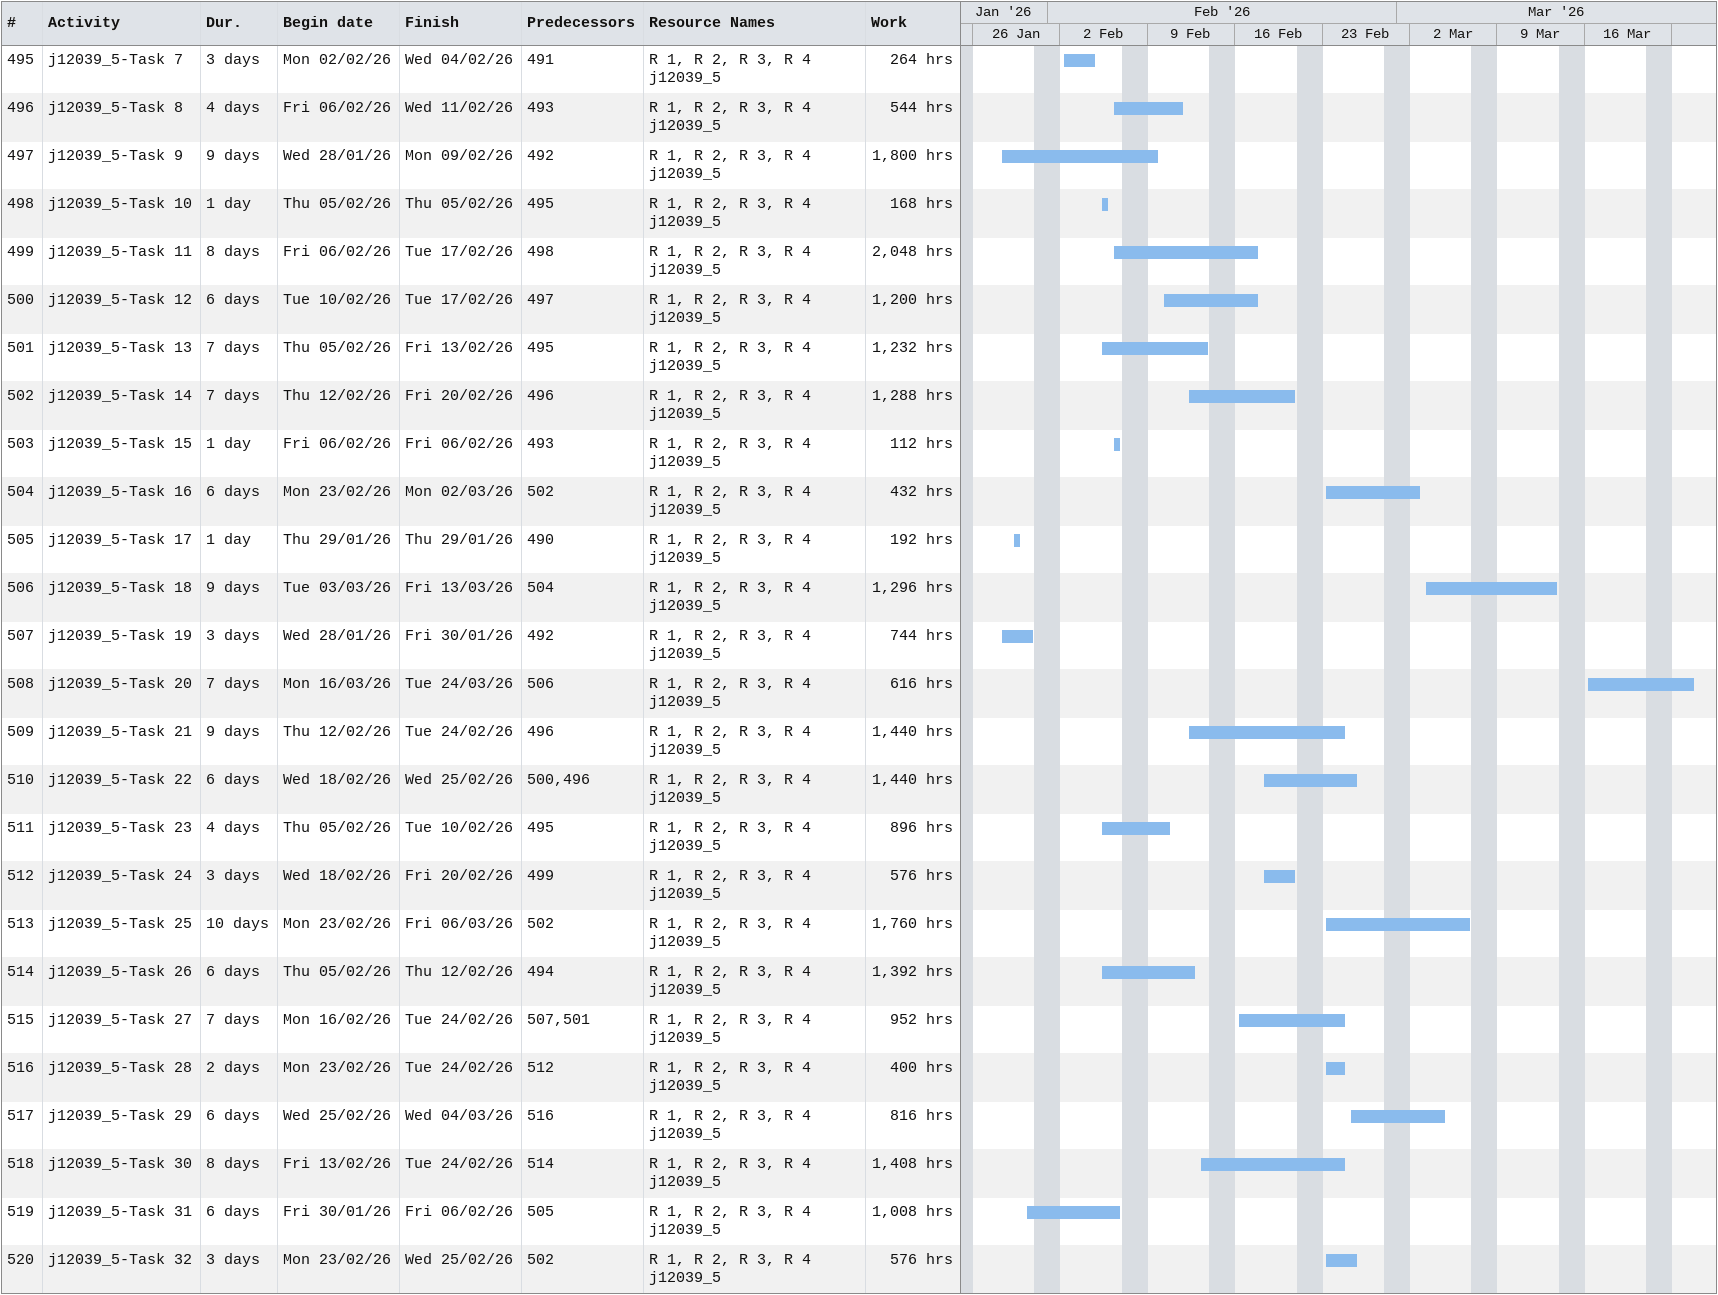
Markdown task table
| ID | Task | Duration | Start | Finish | Predecessors | Resources | Work (h) |
|---|---|---|---|---|---|---|---|
| 495 | j12039_5-Task 7 | 3d | 2026-02-02 | 2026-02-04 | 491 | R 1, R 2, R 3, R 4 j12039_5 | 264 |
| 496 | j12039_5-Task 8 | 4d | 2026-02-06 | 2026-02-11 | 493 | R 1, R 2, R 3, R 4 j12039_5 | 544 |
| 497 | j12039_5-Task 9 | 9d | 2026-01-28 | 2026-02-09 | 492 | R 1, R 2, R 3, R 4 j12039_5 | 1800 |
| 498 | j12039_5-Task 10 | 1d | 2026-02-05 | 2026-02-05 | 495 | R 1, R 2, R 3, R 4 j12039_5 | 168 |
| 499 | j12039_5-Task 11 | 8d | 2026-02-06 | 2026-02-17 | 498 | R 1, R 2, R 3, R 4 j12039_5 | 2048 |
| 500 | j12039_5-Task 12 | 6d | 2026-02-10 | 2026-02-17 | 497 | R 1, R 2, R 3, R 4 j12039_5 | 1200 |
| 501 | j12039_5-Task 13 | 7d | 2026-02-05 | 2026-02-13 | 495 | R 1, R 2, R 3, R 4 j12039_5 | 1232 |
| 502 | j12039_5-Task 14 | 7d | 2026-02-12 | 2026-02-20 | 496 | R 1, R 2, R 3, R 4 j12039_5 | 1288 |
| 503 | j12039_5-Task 15 | 1d | 2026-02-06 | 2026-02-06 | 493 | R 1, R 2, R 3, R 4 j12039_5 | 112 |
| 504 | j12039_5-Task 16 | 6d | 2026-02-23 | 2026-03-02 | 502 | R 1, R 2, R 3, R 4 j12039_5 | 432 |
| 505 | j12039_5-Task 17 | 1d | 2026-01-29 | 2026-01-29 | 490 | R 1, R 2, R 3, R 4 j12039_5 | 192 |
| 506 | j12039_5-Task 18 | 9d | 2026-03-03 | 2026-03-13 | 504 | R 1, R 2, R 3, R 4 j12039_5 | 1296 |
| 507 | j12039_5-Task 19 | 3d | 2026-01-28 | 2026-01-30 | 492 | R 1, R 2, R 3, R 4 j12039_5 | 744 |
| 508 | j12039_5-Task 20 | 7d | 2026-03-16 | 2026-03-24 | 506 | R 1, R 2, R 3, R 4 j12039_5 | 616 |
| 509 | j12039_5-Task 21 | 9d | 2026-02-12 | 2026-02-24 | 496 | R 1, R 2, R 3, R 4 j12039_5 | 1440 |
| 510 | j12039_5-Task 22 | 6d | 2026-02-18 | 2026-02-25 | 500, 496 | R 1, R 2, R 3, R 4 j12039_5 | 1440 |
| 511 | j12039_5-Task 23 | 4d | 2026-02-05 | 2026-02-10 | 495 | R 1, R 2, R 3, R 4 j12039_5 | 896 |
| 512 | j12039_5-Task 24 | 3d | 2026-02-18 | 2026-02-20 | 499 | R 1, R 2, R 3, R 4 j12039_5 | 576 |
| 513 | j12039_5-Task 25 | 10d | 2026-02-23 | 2026-03-06 | 502 | R 1, R 2, R 3, R 4 j12039_5 | 1760 |
| 514 | j12039_5-Task 26 | 6d | 2026-02-05 | 2026-02-12 | 494 | R 1, R 2, R 3, R 4 j12039_5 | 1392 |
| 515 | j12039_5-Task 27 | 7d | 2026-02-16 | 2026-02-24 | 507, 501 | R 1, R 2, R 3, R 4 j12039_5 | 952 |
| 516 | j12039_5-Task 28 | 2d | 2026-02-23 | 2026-02-24 | 512 | R 1, R 2, R 3, R 4 j12039_5 | 400 |
| 517 | j12039_5-Task 29 | 6d | 2026-02-25 | 2026-03-04 | 516 | R 1, R 2, R 3, R 4 j12039_5 | 816 |
| 518 | j12039_5-Task 30 | 8d | 2026-02-13 | 2026-02-24 | 514 | R 1, R 2, R 3, R 4 j12039_5 | 1408 |
| 519 | j12039_5-Task 31 | 6d | 2026-01-30 | 2026-02-06 | 505 | R 1, R 2, R 3, R 4 j12039_5 | 1008 |
| 520 | j12039_5-Task 32 | 3d | 2026-02-23 | 2026-02-25 | 502 | R 1, R 2, R 3, R 4 j12039_5 | 576 |
